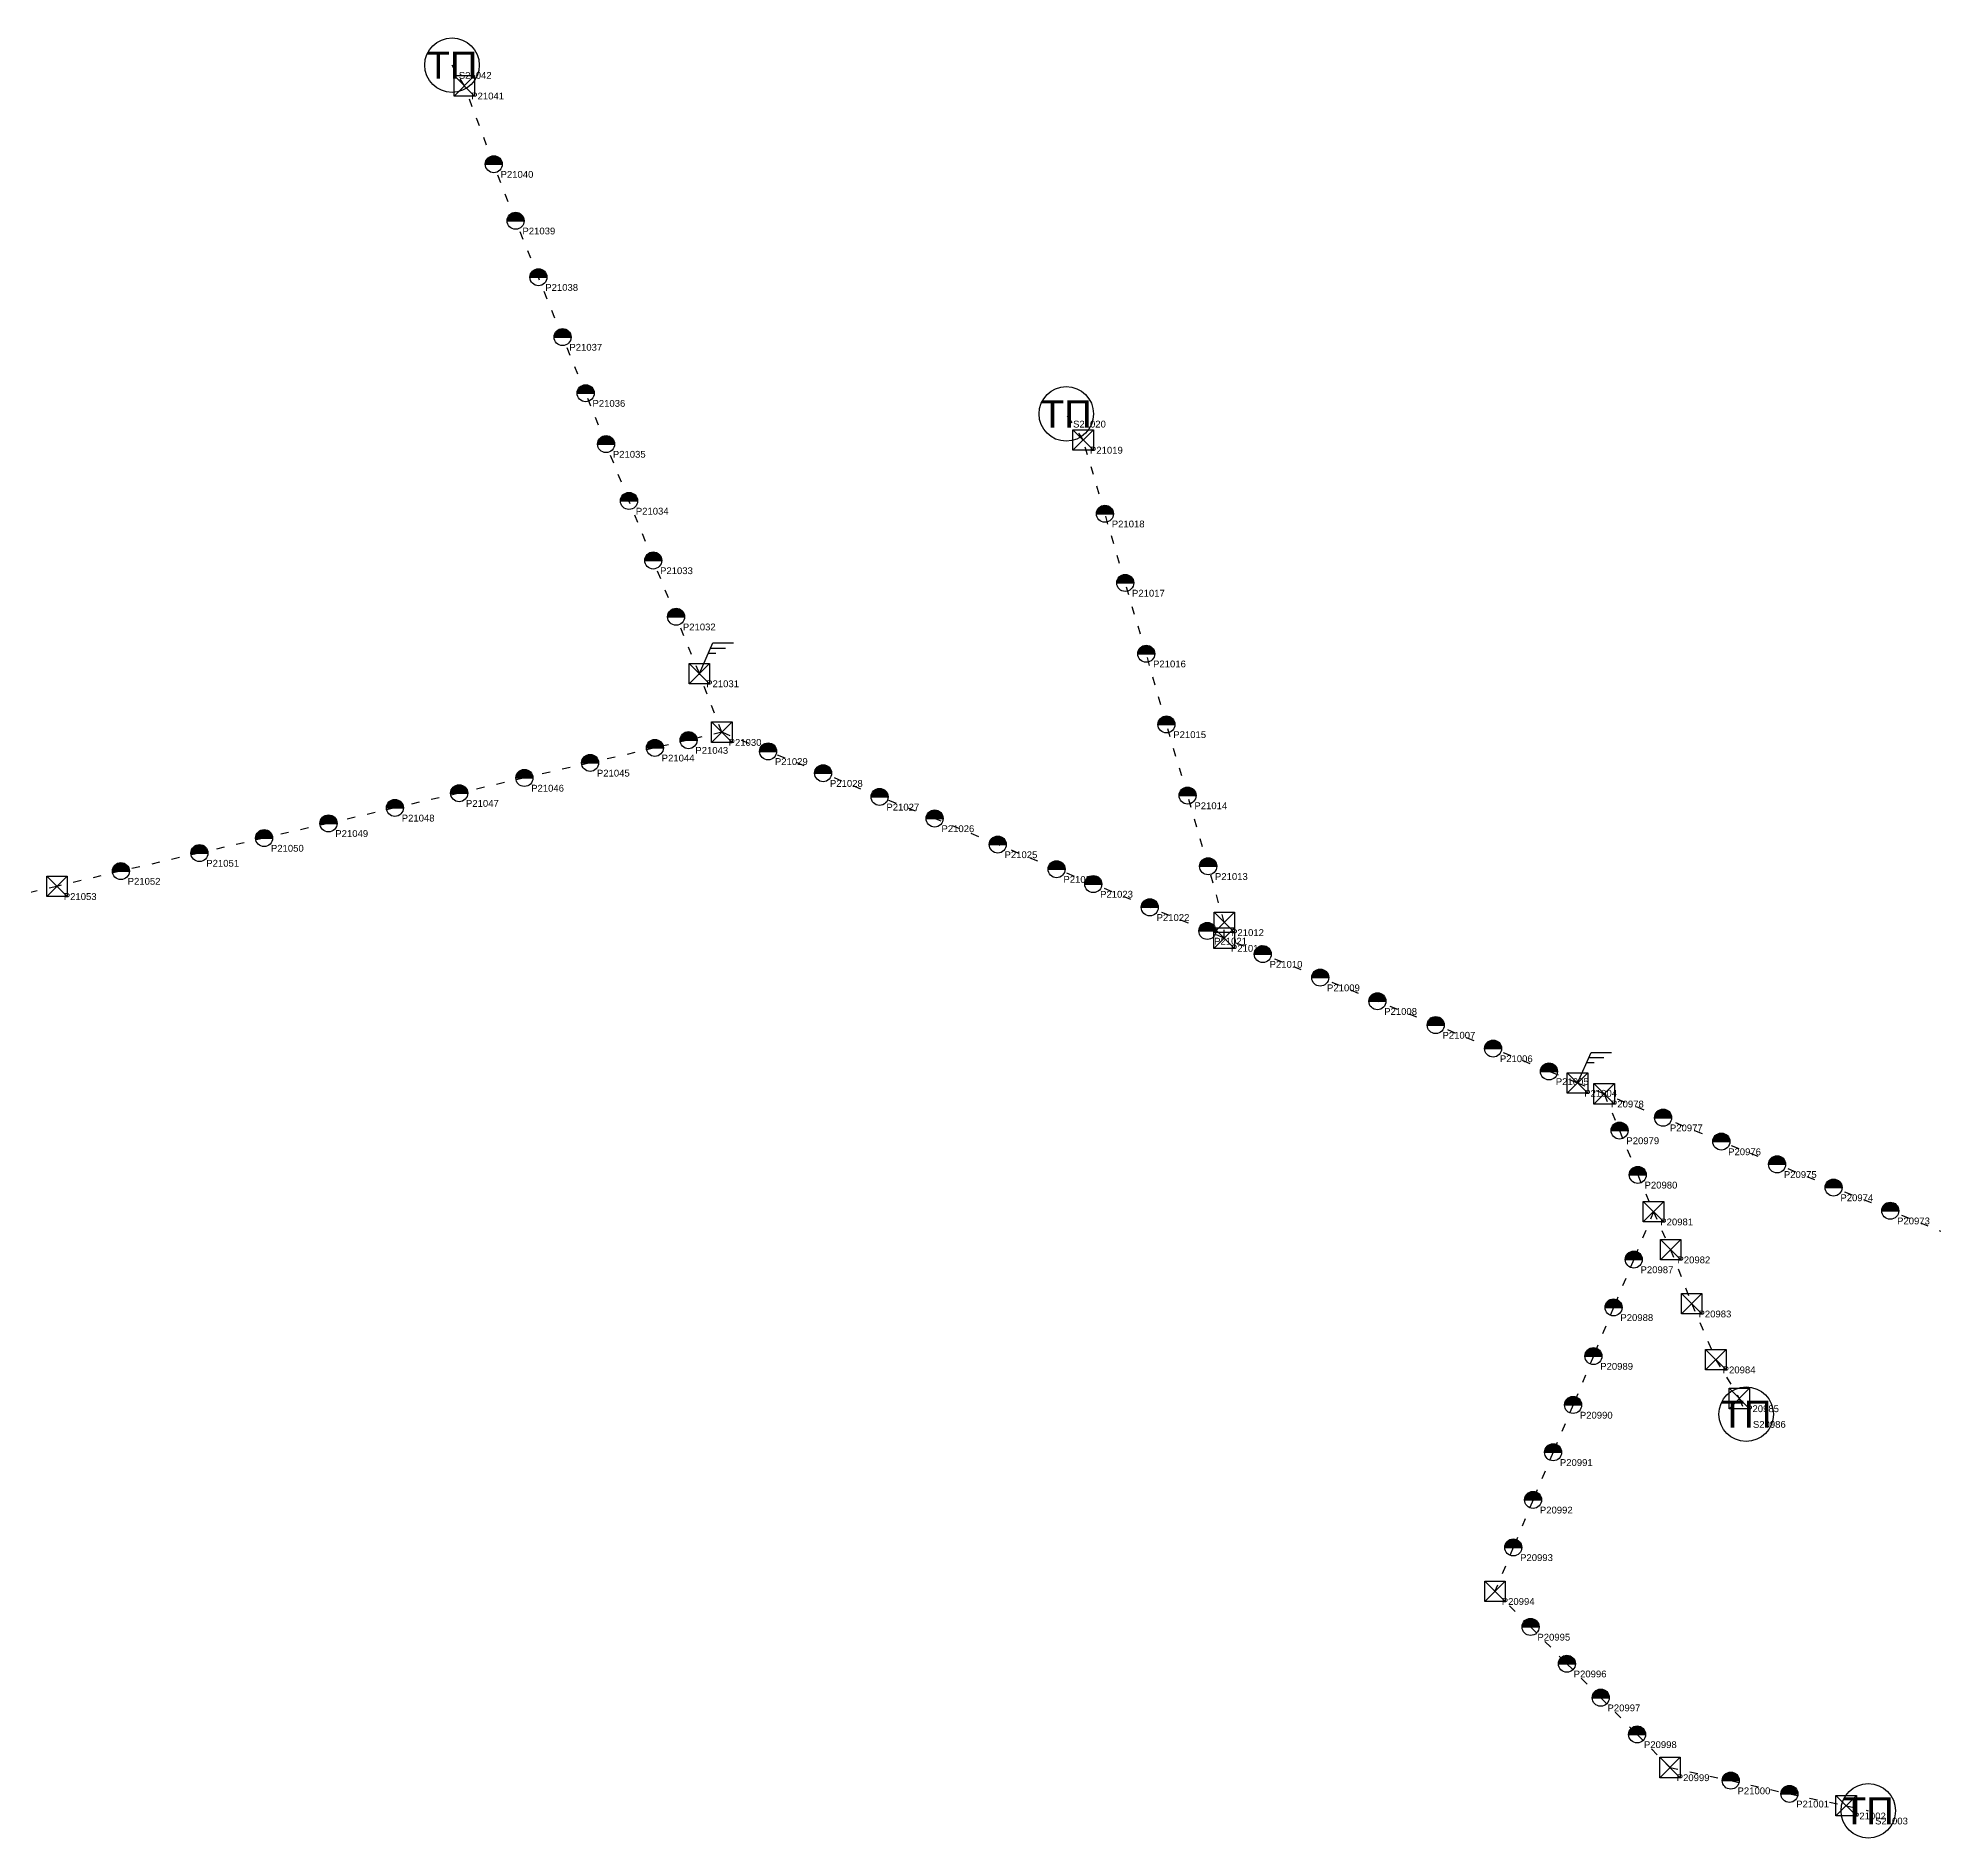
# Model space of a CAD drawing. Header units: metres. Extents: x 290871 to 312669, y 4834049 to 4844724.
# Drawn here: x 293687 to 296470, y 4842081 to 4844724 of the extents above; entities that cross this region are included whole.
import ezdxf
from ezdxf.enums import TextEntityAlignment as Align

# ---------------------------------------------------------------- set-up
doc = ezdxf.new("R2010")
doc.units = ezdxf.units.M
doc.header["$MEASUREMENT"] = 0
doc.linetypes.add('ACAD_ISO03W100', pattern=[30, 12, -18])
for name, color, linetype, lineweight in [('1_4', 7, 'Continuous', 25), ('21_2', 200, 'ACAD_ISO03W100', 25), ('28_2', 7, 'Continuous', 25), ('28_3', 7, 'Continuous', 25), ('57_2', 7, 'Continuous', 30), ('8_1', 140, 'Continuous', 25)]:
    doc.layers.add(name, color=color, linetype=linetype, lineweight=lineweight)
doc.styles.get("Standard").update_dxf_attribs({"font": 'arial.ttf', "height": 2})

# ---------------------------------------------------------------- blocks, each defined once
blk = doc.blocks.new('SECTIONALIZER-8_1')
at = {"layer": '8_1'}
for points in [[(0, 0), (2, 4.5)], [(1.33, 3), (2.43, 3)], [(1.67, 3.75), (3.86, 3.75)], [(2, 4.5), (5, 4.5)]]:
    blk.add_lwpolyline(points, dxfattribs=at)
blk = doc.blocks.new('TP-1_4')
at = {"layer": '1_4'}
blk.add_circle((0, 0), 4, dxfattribs=at)
at = {"layer": '1_4', "insert": (0, 0), "char_height": 4, "attachment_point": 5}
blk.add_mtext_dynamic_manual_height_columns('ТП', width=5.0652, gutter_width=75, heights=[0], dxfattribs=at)
at = {"layer": '1_4'}
blk.add_attdef('FIELD_ID', (4.98, 0.01), '', height=4, dxfattribs=at)
blk = doc.blocks.new('PYLON-MV-28_2')
at = {"layer": '28_2'}
blk.add_hatch(color=256, dxfattribs=at).paths.add_polyline_path([(-1.25, 0), (1.25, 0, 1)])
blk.add_line((-1.25, 0), (1.25, 0), dxfattribs=at)
blk.add_circle((0, 0), 1.25, dxfattribs=at)
blk.add_attdef('FIELD_ID', (2.57, 0), '', height=2, dxfattribs=at)
blk = doc.blocks.new('PYLON-MV-28_3')
at = {"layer": '28_3'}
blk.add_lwpolyline([(-1.5, 1.5), (1.5, 1.5), (1.5, -1.5), (-1.5, -1.5)], close=True, dxfattribs=at)
for points in [[(-1.5, 1.5), (1.5, -1.5)], [(-1.5, -1.5), (1.5, 1.5)]]:
    blk.add_lwpolyline(points, dxfattribs=at)
blk.add_attdef('FIELD_ID', (2.57, 0), '', height=2, dxfattribs=at)

msp = doc.modelspace()

# ---------------------------------------------------------------- linework, layer by layer
at = {"layer": '21_2'}
for points in [[(294657.5, 4843790.9), (294623.3, 4843874.3), (294589.8, 4843956.9), (294554.2, 4844044.3), (294520.5, 4844127.8), (294490.6, 4844202.5), (294456.7, 4844284.9), (294421.3, 4844372.7), (294387.8, 4844455.6), (294355.7, 4844538.7), (294312.6, 4844653.8), (294294.4, 4844684.1)], [(295427.9, 4843402.5), (295428.1, 4843425.6), (295404.4, 4843507.9), (295374.2, 4843611.8), (295343.2, 4843716.2), (295313.5, 4843820), (295282.6, 4843923.9), (295252.9, 4844025.5), (295220.9, 4844133.8), (295196.1, 4844172.1)], [(294690.5, 4843704.8), (294657.5, 4843790.9)], [(294690.5, 4843704.8), (294641.6, 4843693.1), (294592.2, 4843681.8), (294497.1, 4843659.7), (294400.6, 4843637.6), (294304.9, 4843615.2), (294210.6, 4843593.7), (294113.1, 4843571), (294018.6, 4843549.4), (293923.7, 4843527.4), (293808.3, 4843500.9), (293714.5, 4843478.5), (293615.8, 4843455.9), (293521.2, 4843434.1), (293424.4, 4843412.9), (293335.9, 4843392.4), (293272.1, 4843377.7)], [(295427.9, 4843402.5), (295403.2, 4843413), (295318.7, 4843447.7), (295235.8, 4843481.9), (295181.9, 4843503.7), (295095.5, 4843539.9), (295002.9, 4843578.1), (294922.1, 4843609.8), (294839.2, 4843644.6), (294758.4, 4843676.7), (294690.5, 4843704.8)], [(295946.5, 4843189.7), (295904.7, 4843206.8), (295822.6, 4843240.4), (295738.4, 4843274.9), (295652.8, 4843309.8), (295568.9, 4843344.5), (295484.6, 4843379), (295427.9, 4843402.5)], [(295985.7, 4843173.9), (295946.5, 4843189.7)], [(297330, 4842624.1), (297254.5, 4842655.2), (297168.1, 4842690.2), (297086.2, 4842723.4), (297010.8, 4842754.3), (296922.9, 4842790.6), (296821.2, 4842832), (296741.9, 4842864.9), (296666.2, 4842895.5), (296572.1, 4842934.1), (296489.2, 4842968), (296405.7, 4843002.3), (296322.5, 4843036.3), (296239.5, 4843070.4), (296157.7, 4843103.8), (296072.2, 4843138.9), (295985.7, 4843173.9)], [(295985.7, 4843173.9), (296008.3, 4843120), (296035, 4843054.9), (296058.1, 4843000.8)], [(296058.1, 4843000.8), (296029.1, 4842930.6), (295999.5, 4842860.4), (295969.9, 4842788.8), (295940, 4842717.1), (295910.7, 4842647.6), (295881.3, 4842577.8), (295852.3, 4842508), (295825.4, 4842443.6), (295877.7, 4842391.2), (295931, 4842337.2), (295980.6, 4842287.4), (296034.1, 4842233.4), (296082.2, 4842184.9), (296171.5, 4842165.6), (296257.6, 4842146.2), (296341, 4842128.7), (296373.4, 4842121.3)], [(296058.1, 4843000.8), (296083.3, 4842945.1), (296114.2, 4842865.7), (296149.7, 4842783.6), (296184.1, 4842726.6), (296194.1, 4842703.6)]]:
    msp.add_lwpolyline(points, dxfattribs=at)

# ---------------------------------------------------------------- block references
at = {"layer": '1_4', "xscale": 10, "yscale": 10}
for p in [(294294.4, 4844684.1), (295196.1, 4844172.1), (296194.1, 4842703.6), (296373.4, 4842121.3)]:
    msp.add_blockref('TP-1_4', p, dxfattribs=at)
at = {"layer": '28_2', "xscale": 10, "yscale": 10}
for p in [(294355.7, 4844538.7), (294387.8, 4844455.6), (294421.3, 4844372.7), (294456.7, 4844284.9), (294490.6, 4844202.5), (294520.5, 4844127.8), (294554.2, 4844044.3), (295252.9, 4844025.5), (294589.8, 4843956.9), (295282.6, 4843923.9), (294623.3, 4843874.3), (295313.5, 4843820), (295343.2, 4843716.2), (294592.2, 4843681.8), (294641.6, 4843693.1), (294758.4, 4843676.7), (294497.1, 4843659.7), (294839.2, 4843644.6), (294304.9, 4843615.2), (294400.6, 4843637.6), (294210.6, 4843593.7), (294922.1, 4843609.8), (295374.2, 4843611.8), (294113.1, 4843571), (295002.9, 4843578.1), (294018.6, 4843549.4), (295095.5, 4843539.9), (293923.7, 4843527.4), (295181.9, 4843503.7), (295404.4, 4843507.9), (293808.3, 4843500.9), (295235.8, 4843481.9), (295318.7, 4843447.7), (295403.2, 4843413), (295484.6, 4843379), (295568.9, 4843344.5), (295652.8, 4843309.8), (295738.4, 4843274.9), (295822.6, 4843240.4), (295904.7, 4843206.8), (296008.3, 4843120), (296072.2, 4843138.9), (296157.7, 4843103.8), (296239.5, 4843070.4), (296035, 4843054.9), (296322.5, 4843036.3), (296405.7, 4843002.3), (296029.1, 4842930.6), (295999.5, 4842860.4), (295969.9, 4842788.8), (295940, 4842717.1), (295910.7, 4842647.6), (295881.3, 4842577.8), (295852.3, 4842508), (295877.7, 4842391.2), (295931, 4842337.2), (295980.6, 4842287.4), (296034.1, 4842233.4), (296171.5, 4842165.6), (296257.6, 4842146.2)]:
    msp.add_blockref('PYLON-MV-28_2', p, dxfattribs=at)
at = {"layer": '28_3', "xscale": 10, "yscale": 10}
for p in [(294312.6, 4844653.8), (295220.9, 4844133.8), (294657.5, 4843790.9), (294690.5, 4843704.8), (293714.5, 4843478.5), (295428.1, 4843425.6), (295427.9, 4843402.5), (295946.5, 4843189.7), (295985.7, 4843173.9), (296058.1, 4843000.8), (296083.3, 4842945.1), (296114.2, 4842865.7), (296149.7, 4842783.6), (296184.1, 4842726.6), (295825.4, 4842443.6), (296082.2, 4842184.9), (296341, 4842128.7)]:
    msp.add_blockref('PYLON-MV-28_3', p, dxfattribs=at)
at = {"layer": '8_1', "xscale": 10, "yscale": 10}
for p in [(294657.5, 4843790.9), (295946.5, 4843189.7)]:
    msp.add_blockref('SECTIONALIZER-8_1', p, dxfattribs=at)

# ---------------------------------------------------------------- texts
at = {"layer": '57_2'}
for s, p in [('S21042', (294304.4, 4844674.1)), ('P21041', (294322.6, 4844643.8)), ('P21040', (294365.7, 4844528.7)), ('P21039', (294397.8, 4844445.6)), ('P21038', (294431.3, 4844362.7)), ('P21037', (294466.7, 4844274.9)), ('P21036', (294500.6, 4844192.5)), ('S21020', (295206.1, 4844162.1)), ('P21035', (294530.5, 4844117.8)), ('P21019', (295230.9, 4844123.8)), ('P21034', (294564.2, 4844034.3)), ('P21018', (295262.9, 4844015.5)), ('P21033', (294599.8, 4843946.9)), ('P21017', (295292.6, 4843913.9)), ('P21032', (294633.3, 4843864.3)), ('P21016', (295323.5, 4843810)), ('P21031', (294667.5, 4843780.9)), ('P21043', (294651.6, 4843683.1)), ('P21030', (294700.5, 4843694.8)), ('P21015', (295353.2, 4843706.2)), ('P21044', (294602.2, 4843671.8)), ('P21029', (294768.4, 4843666.7)), ('P21046', (294410.6, 4843627.6)), ('P21045', (294507.1, 4843649.7)), ('P21028', (294849.2, 4843634.6)), ('P21047', (294314.9, 4843605.2)), ('P21027', (294932.1, 4843599.8)), ('P21014', (295384.2, 4843601.8)), ('P21048', (294220.6, 4843583.7)), ('P21049', (294123.1, 4843561)), ('P21026', (295012.9, 4843568.1)), ('P21051', (293933.7, 4843517.4)), ('P21050', (294028.6, 4843539.4)), ('P21025', (295105.5, 4843529.9)), ('P21052', (293818.3, 4843490.9)), ('P21024', (295191.9, 4843493.7)), ('P21013', (295414.4, 4843497.9)), ('P21053', (293724.5, 4843468.5)), ('P21023', (295245.8, 4843471.9)), ('P21022', (295328.7, 4843437.7)), ('P21021', (295413.2, 4843403)), ('P21012', (295438.1, 4843415.6)), ('P21011', (295437.9, 4843392.5)), ('P21010', (295494.6, 4843369)), ('P21009', (295578.9, 4843334.5)), ('P21008', (295662.8, 4843299.8)), ('P21007', (295748.4, 4843264.9)), ('P21006', (295832.6, 4843230.4)), ('P21005', (295914.7, 4843196.8)), ('P21004', (295956.5, 4843179.7)), ('P20978', (295995.7, 4843163.9)), ('P20977', (296082.2, 4843128.9)), ('P20979', (296018.3, 4843110)), ('P20976', (296167.7, 4843093.8)), ('P20980', (296045, 4843044.9)), ('P20975', (296249.5, 4843060.4)), ('P20974', (296332.5, 4843026.3)), ('P20981', (296068.1, 4842990.8)), ('P20973', (296415.7, 4842992.3)), ('P20982', (296093.3, 4842935.1)), ('P20987', (296039.1, 4842920.6)), ('P20988', (296009.5, 4842850.4)), ('P20983', (296124.2, 4842855.7)), ('P20989', (295979.9, 4842778.8)), ('P20984', (296159.7, 4842773.6)), ('P20990', (295950, 4842707.1)), ('P20985', (296194.1, 4842716.6)), ('S20986', (296204.1, 4842693.6)), ('P20991', (295920.7, 4842637.6)), ('P20992', (295891.3, 4842567.8)), ('P20993', (295862.3, 4842498)), ('P20994', (295835.4, 4842433.6)), ('P20995', (295887.7, 4842381.2)), ('P20996', (295941, 4842327.2)), ('P20997', (295990.6, 4842277.4)), ('P20998', (296044.1, 4842223.4)), ('P20999', (296092.2, 4842174.9)), ('P21000', (296181.5, 4842155.6)), ('P21001', (296267.6, 4842136.2)), ('P21002', (296351, 4842118.7)), ('S21003', (296383.4, 4842111.3))]:
    msp.add_text(s, height=10, dxfattribs=at).set_placement(p, align=Align.TOP_LEFT)

doc.saveas('drawing.dxf')
